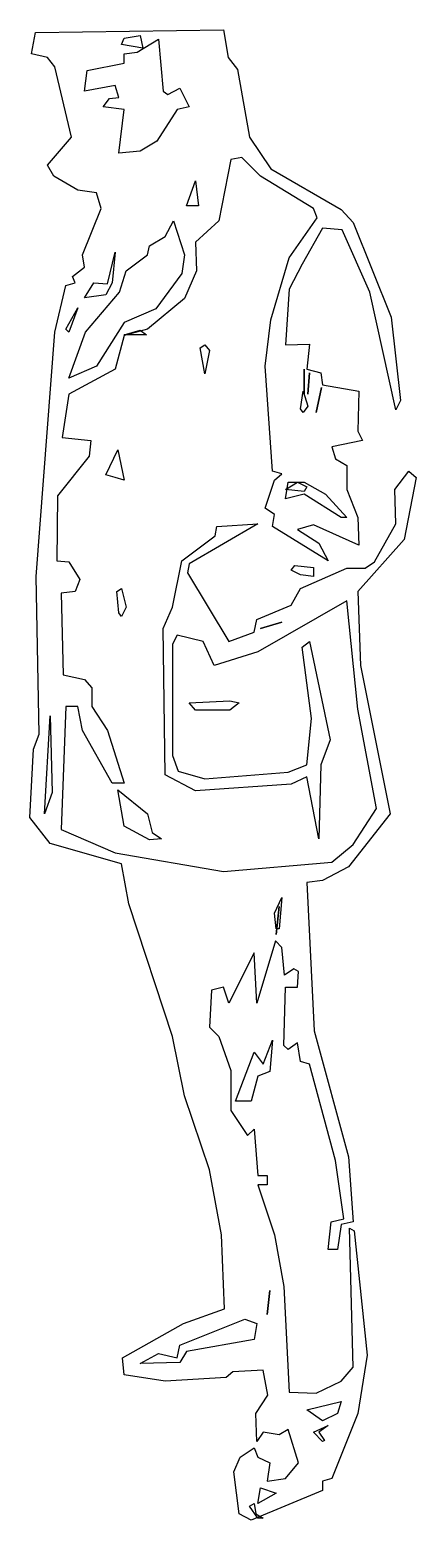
# Model space of a CAD drawing. Extents: x -11.7 to -11.24, y -4.57 to -2.77.
import ezdxf

# ---------------------------------------------------------------- set-up
doc = ezdxf.new("R2010")
doc.units = 0
doc.header["$MEASUREMENT"] = 0
doc.layers.get('0').update_dxf_attribs({"linetype": 'CONTINUOUS'})

msp = doc.modelspace()

# ---------------------------------------------------------------- linework, layer by layer
at = {"linetype": 'CONTINUOUS'}
for points in [[(-11.4347, -4.5703), (-11.4492, -4.5624), (-11.4559, -4.5121), (-11.4481, -4.4942), (-11.4313, -4.4831), (-11.4269, -4.4942), (-11.4124, -4.501), (-11.4157, -4.5233), (-11.3934, -4.52), (-11.3777, -4.501), (-11.39, -4.4607), (-11.4011, -4.4674), (-11.4202, -4.4641), (-11.428, -4.4752), (-11.4291, -4.4417), (-11.4146, -4.4193), (-11.4202, -4.3892), (-11.4571, -4.3914), (-11.4649, -4.3981), (-11.5387, -4.4026), (-11.5879, -4.3948), (-11.5901, -4.3746), (-11.5163, -4.3332), (-11.4671, -4.3154), (-11.4705, -4.2259), (-11.485, -4.1476), (-11.5152, -4.0582), (-11.5298, -3.9867), (-11.5823, -3.8268), (-11.5912, -3.7787), (-11.6773, -3.7541), (-11.7019, -3.7228), (-11.6974, -3.6401), (-11.6908, -3.6222), (-11.6941, -3.4321), (-11.6717, -3.137), (-11.6583, -3.081), (-11.6471, -3.0777), (-11.6505, -3.0699), (-11.636, -3.0587), (-11.6382, -3.0441), (-11.6158, -2.9882), (-11.6214, -2.9692), (-11.6438, -2.9659), (-11.6728, -2.9491), (-11.6807, -2.9357), (-11.6516, -2.9021), (-11.6717, -2.8172), (-11.6807, -2.806), (-11.6997, -2.8016), (-11.6952, -2.7758), (-11.4682, -2.7725), (-11.4627, -2.806), (-11.4515, -2.8205), (-11.437, -2.9021), (-11.4112, -2.9402), (-11.3263, -2.9893), (-11.3117, -3.005), (-11.2659, -3.1191), (-11.2547, -3.2197), (-11.2603, -3.2309), (-11.2916, -3.0889), (-11.3252, -3.0139), (-11.3486, -3.0117), (-11.3732, -3.0553), (-11.3889, -3.0855), (-11.3934, -3.1526), (-11.3643, -3.1515), (-11.3676, -3.1817), (-11.3509, -3.1862), (-11.3486, -3.2007), (-11.305, -3.2085), (-11.3061, -3.2566), (-11.3006, -3.2677), (-11.3374, -3.2756), (-11.3329, -3.2901), (-11.3195, -3.298), (-11.3195, -3.327), (-11.3061, -3.3606), (-11.305, -3.3941), (-11.3598, -3.3695), (-11.3788, -3.3751), (-11.3531, -3.3919), (-11.3419, -3.4131), (-11.409, -3.3718), (-11.4067, -3.3572), (-11.418, -3.3494), (-11.4067, -3.3158), (-11.3978, -3.308), (-11.409, -3.3047), (-11.418, -3.1783), (-11.4112, -3.1224), (-11.3889, -3.0475), (-11.3553, -2.9994), (-11.3598, -2.9882), (-11.4235, -2.9491), (-11.4459, -2.9267), (-11.4593, -2.929), (-11.4738, -3.0028), (-11.5018, -3.0285), (-11.5007, -3.0631), (-11.5152, -3.0967), (-11.5599, -3.1336), (-11.5879, -3.1414), (-11.5991, -3.1817), (-11.6549, -3.2119), (-11.6628, -3.2644), (-11.6281, -3.2677), (-11.6303, -3.2867), (-11.6684, -3.3348), (-11.6695, -3.4131), (-11.6549, -3.4142), (-11.6416, -3.4355), (-11.6471, -3.45), (-11.6639, -3.4522), (-11.6617, -3.5506), (-11.636, -3.5562), (-11.627, -3.5663), (-11.627, -3.5886), (-11.608, -3.6177), (-11.5879, -3.6814), (-11.6024, -3.6814), (-11.6382, -3.6177), (-11.6438, -3.5886), (-11.6583, -3.5886), (-11.6639, -3.7373), (-11.5991, -3.7653), (-11.4682, -3.7876), (-11.3374, -3.7765), (-11.3117, -3.7552), (-11.2838, -3.7116), (-11.3061, -3.592), (-11.3195, -3.4612), (-11.4269, -3.5227), (-11.4794, -3.5394), (-11.4928, -3.5104), (-11.5242, -3.5026), (-11.5298, -3.5137), (-11.5298, -3.6479), (-11.523, -3.6669), (-11.4906, -3.6758), (-11.39, -3.668), (-11.3676, -3.6591), (-11.362, -3.6031), (-11.3732, -3.5171), (-11.3643, -3.5104), (-11.3397, -3.6289), (-11.3509, -3.6591), (-11.3531, -3.7485), (-11.3676, -3.6736), (-11.3866, -3.6826), (-11.5018, -3.6904), (-11.5387, -3.6713), (-11.5409, -3.4947), (-11.5298, -3.469), (-11.5185, -3.4131), (-11.4783, -3.3829), (-11.4761, -3.3718), (-11.4269, -3.3684), (-11.5096, -3.4165), (-11.5118, -3.4276), (-11.4616, -3.5104), (-11.4313, -3.4992), (-11.428, -3.4836), (-11.3866, -3.4667), (-11.3754, -3.4466), (-11.3195, -3.422), (-11.2972, -3.422), (-11.286, -3.4142), (-11.2603, -3.3684), (-11.2614, -3.327), (-11.2446, -3.3047), (-11.2357, -3.3125), (-11.2502, -3.3874), (-11.3061, -3.45), (-11.3028, -3.5394), (-11.267, -3.7183), (-11.3173, -3.7821), (-11.3486, -3.7988), (-11.3676, -3.8011), (-11.3587, -3.98), (-11.3173, -4.132), (-11.3117, -4.2103), (-11.3263, -4.2136), (-11.3307, -4.2438), (-11.3419, -4.2438), (-11.3385, -4.2103), (-11.3229, -4.2069), (-11.3329, -4.1365), (-11.3643, -4.0202), (-11.3754, -4.0168), (-11.3788, -3.9945), (-11.39, -4.0023), (-11.3956, -3.9978), (-11.3934, -3.9274), (-11.3788, -3.9274), (-11.3777, -3.9084), (-11.3833, -3.905), (-11.3945, -3.9129), (-11.3978, -3.8793), (-11.4056, -3.8715), (-11.428, -3.9464), (-11.4313, -3.886), (-11.4616, -3.9464), (-11.4682, -3.9274), (-11.4828, -3.9308), (-11.485, -3.9755), (-11.4738, -3.9867), (-11.4593, -4.028), (-11.4593, -4.0761), (-11.4392, -4.1063), (-11.4313, -4.0985), (-11.4269, -4.1544), (-11.4157, -4.1544), (-11.4157, -4.1656), (-11.4269, -4.1656), (-11.4067, -4.2259), (-11.3956, -4.2885), (-11.3889, -4.416), (-11.3564, -4.4171), (-11.3263, -4.4026), (-11.3117, -4.3858), (-11.3162, -4.2181), (-11.3106, -4.2214), (-11.2949, -4.3713), (-11.3061, -4.4417), (-11.3374, -4.52), (-11.3486, -4.5233), (-11.3486, -4.5345), (-11.4347, -4.5703)], [(-11.5946, -2.9211), (-11.5879, -2.8686), (-11.6136, -2.8653), (-11.6057, -2.8552), (-11.5946, -2.8541), (-11.5991, -2.8395), (-11.636, -2.8463), (-11.6326, -2.8217), (-11.5879, -2.8127), (-11.5879, -2.8016), (-11.5722, -2.7993), (-11.5465, -2.7836), (-11.5409, -2.8463), (-11.5353, -2.8507), (-11.5208, -2.8429), (-11.5096, -2.8653), (-11.5242, -2.8686), (-11.5488, -2.9066), (-11.5689, -2.9189), (-11.5946, -2.9211)], [(-11.5946, -2.9211), (-11.5879, -2.8686), (-11.6136, -2.8653), (-11.6057, -2.8552), (-11.5946, -2.8541), (-11.5991, -2.8395), (-11.636, -2.8463), (-11.6326, -2.8217), (-11.5879, -2.8127), (-11.5879, -2.8016), (-11.5722, -2.7993), (-11.5465, -2.7836), (-11.5409, -2.8463), (-11.5353, -2.8507), (-11.5208, -2.8429), (-11.5096, -2.8653), (-11.5242, -2.8686), (-11.5488, -2.9066), (-11.5689, -2.9189), (-11.5946, -2.9211)], [(-11.5912, -2.7903), (-11.5879, -2.7825), (-11.5689, -2.7792), (-11.5655, -2.7948), (-11.5912, -2.7903)], [(-11.5912, -2.7903), (-11.5879, -2.7825), (-11.5689, -2.7792), (-11.5655, -2.7948), (-11.5912, -2.7903)], [(-11.5129, -2.9849), (-11.5018, -2.9547), (-11.4984, -2.9849), (-11.5129, -2.9849)], [(-11.5129, -2.9849), (-11.5018, -2.9547), (-11.4984, -2.9849), (-11.5129, -2.9849)], [(-11.6549, -3.1928), (-11.6348, -3.137), (-11.5935, -3.0889), (-11.5856, -3.0631), (-11.5599, -3.0441), (-11.5577, -3.033), (-11.5387, -3.0218), (-11.5286, -3.0028), (-11.5152, -3.0441), (-11.5185, -3.0665), (-11.5499, -3.109), (-11.5879, -3.1257), (-11.6214, -3.1783), (-11.6549, -3.1928)], [(-11.6549, -3.1928), (-11.6348, -3.137), (-11.5935, -3.0889), (-11.5856, -3.0631), (-11.5599, -3.0441), (-11.5577, -3.033), (-11.5387, -3.0218), (-11.5286, -3.0028), (-11.5152, -3.0441), (-11.5185, -3.0665), (-11.5499, -3.109), (-11.5879, -3.1257), (-11.6214, -3.1783), (-11.6549, -3.1928)], [(-11.636, -3.0956), (-11.6248, -3.0777), (-11.608, -3.0788), (-11.5991, -3.0408), (-11.6024, -3.0777), (-11.6102, -3.0922), (-11.636, -3.0956)], [(-11.636, -3.0956), (-11.6248, -3.0777), (-11.608, -3.0788), (-11.5991, -3.0408), (-11.6024, -3.0777), (-11.6102, -3.0922), (-11.636, -3.0956)], [(-11.6583, -3.1336), (-11.6438, -3.1079), (-11.6549, -3.137), (-11.6583, -3.1336)], [(-11.6583, -3.1336), (-11.6438, -3.1079), (-11.6549, -3.137), (-11.6583, -3.1336)], [(-11.5879, -3.1403), (-11.5689, -3.1347), (-11.561, -3.1403), (-11.5879, -3.1403)], [(-11.5879, -3.1403), (-11.5689, -3.1347), (-11.561, -3.1403), (-11.5879, -3.1403)], [(-11.4906, -3.1873), (-11.4962, -3.1559), (-11.4906, -3.1526), (-11.485, -3.1593), (-11.4906, -3.1873)], [(-11.4906, -3.1873), (-11.4962, -3.1559), (-11.4906, -3.1526), (-11.485, -3.1593), (-11.4906, -3.1873)], [(-11.371, -3.2119), (-11.371, -3.1817), (-11.371, -3.2119)], [(-11.371, -3.2119), (-11.371, -3.1817), (-11.371, -3.2119)], [(-11.3665, -3.2119), (-11.3643, -3.1862), (-11.3665, -3.2119)], [(-11.3665, -3.2119), (-11.3643, -3.1862), (-11.3665, -3.2119)], [(-11.3754, -3.2298), (-11.3721, -3.2085), (-11.3665, -3.2264), (-11.3721, -3.2342), (-11.3754, -3.2298)], [(-11.3754, -3.2298), (-11.3721, -3.2085), (-11.3665, -3.2264), (-11.3721, -3.2342), (-11.3754, -3.2298)], [(-11.3564, -3.2342), (-11.3498, -3.204), (-11.3564, -3.2342)], [(-11.3564, -3.2342), (-11.3498, -3.204), (-11.3564, -3.2342)], [(-11.5991, -3.3125), (-11.6102, -3.3091), (-11.5957, -3.279), (-11.5879, -3.3158), (-11.5991, -3.3125)], [(-11.5991, -3.3125), (-11.6102, -3.3091), (-11.5957, -3.279), (-11.5879, -3.3158), (-11.5991, -3.3125)], [(-11.3263, -3.3606), (-11.371, -3.3326), (-11.3934, -3.3382), (-11.39, -3.3181), (-11.371, -3.3181), (-11.3453, -3.3326), (-11.3195, -3.3606), (-11.3263, -3.3606)], [(-11.3934, -3.327), (-11.3788, -3.3181), (-11.3676, -3.3237), (-11.371, -3.3292), (-11.3934, -3.327)], [(-11.3263, -3.3606), (-11.371, -3.3326), (-11.3934, -3.3382), (-11.39, -3.3181), (-11.371, -3.3181), (-11.3453, -3.3326), (-11.3195, -3.3606), (-11.3263, -3.3606)], [(-11.3934, -3.327), (-11.3788, -3.3181), (-11.3676, -3.3237), (-11.371, -3.3292), (-11.3934, -3.327)], [(-11.3754, -3.4299), (-11.3866, -3.4243), (-11.3821, -3.4187), (-11.3598, -3.4209), (-11.3598, -3.4321), (-11.3754, -3.4299)], [(-11.3754, -3.4299), (-11.3866, -3.4243), (-11.3821, -3.4187), (-11.3598, -3.4209), (-11.3598, -3.4321), (-11.3754, -3.4299)], [(-11.5946, -3.4757), (-11.5968, -3.45), (-11.5912, -3.4466), (-11.5856, -3.469), (-11.5912, -3.4802), (-11.5946, -3.4757)], [(-11.5946, -3.4757), (-11.5968, -3.45), (-11.5912, -3.4466), (-11.5856, -3.469), (-11.5912, -3.4802), (-11.5946, -3.4757)], [(-11.4235, -3.4947), (-11.3978, -3.4869), (-11.4235, -3.4947)], [(-11.4235, -3.4947), (-11.3978, -3.4869), (-11.4235, -3.4947)], [(-11.5018, -3.5931), (-11.5096, -3.5842), (-11.4604, -3.5819), (-11.4492, -3.5842), (-11.4604, -3.5931), (-11.5018, -3.5931)], [(-11.5018, -3.5931), (-11.5096, -3.5842), (-11.4604, -3.5819), (-11.4492, -3.5842), (-11.4604, -3.5931), (-11.5018, -3.5931)], [(-11.684, -3.7183), (-11.6773, -3.5998), (-11.6751, -3.6926), (-11.684, -3.7183)], [(-11.684, -3.7183), (-11.6773, -3.5998), (-11.6751, -3.6926), (-11.684, -3.7183)], [(-11.5577, -3.7496), (-11.5879, -3.7329), (-11.5957, -3.6893), (-11.5599, -3.7183), (-11.5544, -3.7407), (-11.5431, -3.7485), (-11.5577, -3.7496)], [(-11.5577, -3.7496), (-11.5879, -3.7329), (-11.5957, -3.6893), (-11.5599, -3.7183), (-11.5544, -3.7407), (-11.5431, -3.7485), (-11.5577, -3.7496)], [(-11.4045, -3.857), (-11.4067, -3.838), (-11.3978, -3.819), (-11.4011, -3.857), (-11.4045, -3.857)], [(-11.4045, -3.857), (-11.4067, -3.838), (-11.3978, -3.819), (-11.4011, -3.857), (-11.4045, -3.857)], [(-11.4045, -3.8637), (-11.4011, -3.8301), (-11.4045, -3.8637)], [(-11.4045, -3.8637), (-11.4011, -3.8301), (-11.4045, -3.8637)], [(-11.4537, -4.0649), (-11.4313, -4.0057), (-11.4202, -4.0202), (-11.409, -3.9911), (-11.4124, -4.0292), (-11.4269, -4.0347), (-11.4347, -4.0649), (-11.4537, -4.0649)], [(-11.4537, -4.0649), (-11.4313, -4.0057), (-11.4202, -4.0202), (-11.409, -3.9911), (-11.4124, -4.0292), (-11.4269, -4.0347), (-11.4347, -4.0649), (-11.4537, -4.0649)], [(-11.4157, -4.3221), (-11.4124, -4.293), (-11.4157, -4.3221)], [(-11.4157, -4.3221), (-11.4124, -4.293), (-11.4157, -4.3221)], [(-11.5689, -4.3813), (-11.5465, -4.369), (-11.5242, -4.3746), (-11.5208, -4.359), (-11.4425, -4.3277), (-11.428, -4.3332), (-11.4313, -4.3522), (-11.5129, -4.3668), (-11.5208, -4.3802), (-11.5689, -4.3813)], [(-11.5689, -4.3813), (-11.5465, -4.369), (-11.5242, -4.3746), (-11.5208, -4.359), (-11.4425, -4.3277), (-11.428, -4.3332), (-11.4313, -4.3522), (-11.5129, -4.3668), (-11.5208, -4.3802), (-11.5689, -4.3813)], [(-11.3486, -4.4506), (-11.3676, -4.4372), (-11.3263, -4.4272), (-11.3307, -4.4417), (-11.3486, -4.4506)], [(-11.3486, -4.4506), (-11.3676, -4.4372), (-11.3263, -4.4272), (-11.3307, -4.4417), (-11.3486, -4.4506)], [(-11.3486, -4.4752), (-11.3598, -4.4641), (-11.3419, -4.4562), (-11.3531, -4.4641), (-11.3464, -4.4741), (-11.3486, -4.4752)], [(-11.3486, -4.4752), (-11.3598, -4.4641), (-11.3419, -4.4562), (-11.3531, -4.4641), (-11.3464, -4.4741), (-11.3486, -4.4752)], [(-11.4269, -4.5502), (-11.4235, -4.5312), (-11.4045, -4.5378), (-11.4269, -4.5502)], [(-11.4269, -4.5502), (-11.4235, -4.5312), (-11.4045, -4.5378), (-11.4269, -4.5502)], [(-11.4269, -4.568), (-11.437, -4.5535), (-11.4313, -4.5502), (-11.4291, -4.5624), (-11.4202, -4.568), (-11.4269, -4.568)], [(-11.4269, -4.568), (-11.437, -4.5535), (-11.4313, -4.5502), (-11.4291, -4.5624), (-11.4202, -4.568), (-11.4269, -4.568)]]:
    msp.add_lwpolyline(points, dxfattribs=at)

doc.saveas('drawing.dxf')
